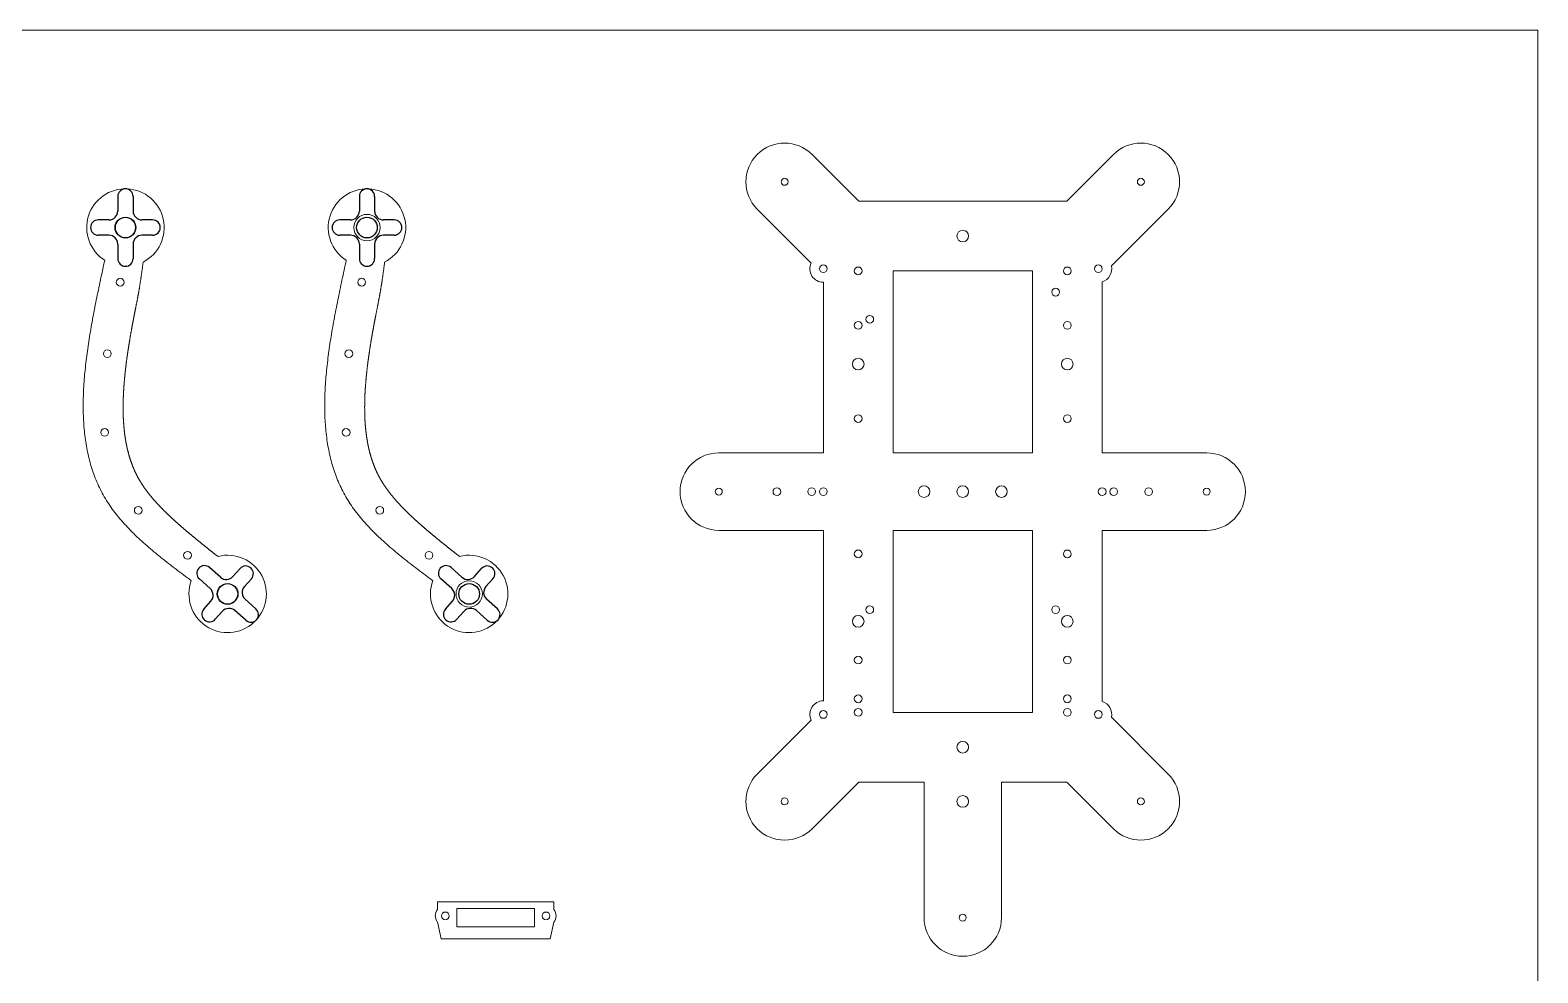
# Model space of a CAD drawing. Header units: millimetres. Extents: x -11 to 1672, y -25 to 604.
# Drawn here: x 426.5 to 815.8, y 360.1 to 603.5 of the extents above; entities that cross this region are included whole.
import ezdxf

# ---------------------------------------------------------------- set-up
doc = ezdxf.new("R2010")
doc.units = ezdxf.units.MM
doc.layers.get('0').update_dxf_attribs({"linetype": 'CONTINUOUS', "lineweight": 0})
doc.layers.get('DEFPOINTS').update_dxf_attribs({"linetype": 'CONTINUOUS'})

# ---------------------------------------------------------------- blocks, each defined once
blk = doc.blocks.new('SERVO_KREUZ_KLEIN')
at = {"layer": 'DEFPOINTS', "linetype": 'CONTINUOUS'}
for p, q in [((-1.9725, 7.0275), (-1.9725, 4.2725)), ((1.9725, 7.0275), (1.9725, 4.2725)), ((-8.0275, 1.9725), (-4.2725, 1.9725)), ((4.2725, 1.9725), (8.0275, 1.9725)), ((-8.0275, -1.9725), (-4.2725, -1.9725)), ((4.2725, -1.9725), (8.0275, -1.9725)), ((-1.9725, -4.2725), (-1.9725, -7.0275)), ((1.9725, -4.2725), (1.9725, -7.0275))]:
    blk.add_line(p, q, dxfattribs=at)
blk.add_circle((0, 0), 2.67, dxfattribs=at)
for centre, radius, start, end in [((0, 7.0275), 1.9725, 0, 180), ((-4.2725, 4.2725), 2.3, 270, 0), ((4.2725, 4.2725), 2.3, 180, 270), ((-8.0275, 0), 1.9725, 90, 270), ((8.0275, 0), 1.9725, 270, 90), ((-4.2725, -4.2725), 2.3, 0, 90), ((4.2725, -4.2725), 2.3, 90, 180), ((0, -7.0275), 1.9725, 180, 0)]:
    blk.add_arc(centre, radius, start, end, dxfattribs=at)
blk = doc.blocks.new('BEIN_KURZ_INNEN_1')
at = {"linetype": 'CONTINUOUS'}
blk.add_line((23.08, -84.32), (23.94, -84.92), dxfattribs=at)
for points in [[(-5.35, -8.45), (-5.49, -9.09), (-5.63, -9.74), (-5.77, -10.38), (-5.91, -11.02), (-6.05, -11.66), (-6.18, -12.3), (-6.32, -12.94), (-6.46, -13.58), (-6.6, -14.22), (-6.73, -14.86), (-6.87, -15.5), (-7, -16.14), (-7.13, -16.78), (-7.27, -17.42), (-7.4, -18.06), (-7.53, -18.69), (-7.65, -19.33), (-7.78, -19.97), (-7.91, -20.6), (-8.03, -21.24), (-8.15, -21.87), (-8.27, -22.5), (-8.39, -23.14), (-8.51, -23.77), (-8.62, -24.4), (-8.74, -25.03), (-8.85, -25.66), (-8.96, -26.29), (-9.06, -26.91), (-9.17, -27.54), (-9.27, -28.17), (-9.37, -28.79), (-9.47, -29.41), (-9.56, -30.04), (-9.66, -30.66), (-9.75, -31.28), (-9.83, -31.9), (-9.92, -32.51), (-10, -33.13), (-10.08, -33.75), (-10.15, -34.36), (-10.22, -34.97), (-10.29, -35.58), (-10.36, -36.19), (-10.42, -36.8), (-10.48, -37.41), (-10.54, -38.01), (-10.59, -38.62), (-10.64, -39.22), (-10.68, -39.82), (-10.72, -40.42), (-10.76, -41.02), (-10.8, -41.61), (-10.83, -42.21), (-10.85, -42.8), (-10.87, -43.39), (-10.89, -43.98), (-10.9, -44.56), (-10.91, -45.15), (-10.92, -45.73), (-10.92, -46.31), (-10.91, -46.89), (-10.9, -47.47), (-10.89, -48.05), (-10.87, -48.62), (-10.85, -49.19), (-10.82, -49.76), (-10.79, -50.33), (-10.75, -50.89), (-10.71, -51.45), (-10.66, -52.01), (-10.61, -52.57), (-10.55, -53.13), (-10.48, -53.68), (-10.41, -54.23), (-10.34, -54.78), (-10.26, -55.33), (-10.17, -55.87), (-10.08, -56.41), (-9.98, -56.95), (-9.88, -57.49), (-9.77, -58.02), (-9.66, -58.55), (-9.53, -59.08), (-9.41, -59.61), (-9.27, -60.13), (-9.13, -60.65), (-8.99, -61.17), (-8.83, -61.69), (-8.67, -62.2), (-8.51, -62.71), (-8.34, -63.21), (-8.16, -63.72), (-7.97, -64.22), (-7.78, -64.72), (-7.58, -65.21), (-7.37, -65.7), (-7.16, -66.19), (-6.94, -66.68), (-6.71, -67.16), (-6.47, -67.64), (-6.23, -68.11), (-5.98, -68.59), (-5.72, -69.06), (-5.46, -69.52), (-5.18, -69.99), (-4.9, -70.45), (-4.61, -70.9), (-4.32, -71.36), (-4.01, -71.81), (-3.7, -72.25), (-3.39, -72.7), (-3.06, -73.14), (-2.73, -73.58), (-2.39, -74.01), (-2.05, -74.44), (-1.7, -74.87), (-1.34, -75.3), (-0.97, -75.72), (-0.6, -76.14), (-0.23, -76.56), (0.15, -76.98), (0.54, -77.39), (0.93, -77.8), (1.33, -78.21), (1.73, -78.62), (2.14, -79.02), (2.55, -79.43), (2.97, -79.83), (3.39, -80.23), (3.82, -80.62), (4.25, -81.02), (4.68, -81.41), (5.12, -81.8), (5.57, -82.19), (6.01, -82.58), (6.46, -82.97), (6.92, -83.35), (7.37, -83.73), (7.83, -84.12), (8.3, -84.5), (8.76, -84.88), (9.23, -85.25), (9.7, -85.63), (10.18, -86.01), (10.65, -86.38), (11.13, -86.76), (11.61, -87.13), (12.1, -87.5), (12.58, -87.87), (13.07, -88.24), (13.55, -88.61), (14.04, -88.98), (14.53, -89.35), (15.02, -89.72), (15.51, -90.09), (16.01, -90.46), (16.5, -90.83), (16.99, -91.19)], [(4.56, -8.9), (4.54, -9.1), (4.51, -9.29), (4.49, -9.49), (4.46, -9.68), (4.44, -9.87), (4.42, -10.06), (4.39, -10.25), (4.37, -10.43), (4.34, -10.62), (4.32, -10.8), (4.3, -10.98), (4.27, -11.16), (4.25, -11.34), (4.22, -11.51), (4.2, -11.69), (4.18, -11.86), (4.15, -12.03), (4.13, -12.2), (4.1, -12.37), (4.08, -12.53), (4.06, -12.7), (4.03, -12.86), (4.01, -13.02), (3.99, -13.18), (3.96, -13.34), (3.94, -13.5), (3.91, -13.65), (3.89, -13.81), (3.87, -13.96), (3.84, -14.11), (3.82, -14.26), (3.8, -14.41), (3.77, -14.56), (3.75, -14.71), (3.73, -14.85), (3.7, -15), (3.68, -15.14), (3.66, -15.28), (3.63, -15.43), (3.61, -15.56), (3.59, -15.7), (3.56, -15.84), (3.54, -15.98), (3.52, -16.11), (3.49, -16.25), (3.47, -16.38), (3.45, -16.51), (3.42, -16.65), (3.4, -16.78), (3.38, -16.91), (3.35, -17.04), (3.33, -17.16), (3.31, -17.29), (3.28, -17.42), (3.26, -17.54), (3.24, -17.67), (3.22, -17.79), (3.19, -17.91), (3.17, -18.04), (3.15, -18.16), (3.12, -18.28), (3.1, -18.4), (3.08, -18.52), (3.06, -18.64), (3.03, -18.75), (3.01, -18.87), (2.99, -18.99), (2.97, -19.11), (2.94, -19.22), (2.92, -19.34), (2.9, -19.45), (2.88, -19.57), (2.85, -19.68), (2.83, -19.79), (2.81, -19.91), (2.79, -20.02), (2.77, -20.13), (2.74, -20.24), (2.72, -20.35), (2.7, -20.47), (2.68, -20.58), (2.65, -20.69), (2.63, -20.8), (2.61, -20.91), (2.59, -21.02), (2.57, -21.13), (2.55, -21.24), (2.52, -21.34), (2.5, -21.45), (2.48, -21.56), (2.46, -21.67), (2.44, -21.78), (2.42, -21.89), (2.39, -22), (2.37, -22.11), (2.35, -22.21), (2.33, -22.32), (2.31, -22.43), (2.29, -22.54), (2.27, -22.65), (2.25, -22.76), (2.22, -22.86), (2.2, -22.97), (2.18, -23.08), (2.16, -23.19), (2.14, -23.3), (2.12, -23.4), (2.1, -23.51), (2.08, -23.62), (2.06, -23.73), (2.04, -23.83), (2.02, -23.94), (2, -24.05), (1.98, -24.16), (1.96, -24.26), (1.94, -24.37), (1.92, -24.48), (1.89, -24.59), (1.87, -24.69), (1.85, -24.8), (1.83, -24.91), (1.81, -25.01), (1.79, -25.12), (1.77, -25.23), (1.75, -25.34), (1.74, -25.44), (1.72, -25.55), (1.7, -25.66), (1.68, -25.76), (1.66, -25.87), (1.64, -25.98), (1.62, -26.08), (1.6, -26.19), (1.58, -26.29), (1.56, -26.4), (1.54, -26.51), (1.52, -26.61), (1.5, -26.72), (1.48, -26.82), (1.46, -26.93), (1.45, -27.04), (1.43, -27.14), (1.41, -27.25), (1.39, -27.35), (1.37, -27.46), (1.35, -27.57), (1.33, -27.67), (1.32, -27.78), (1.3, -27.88), (1.28, -27.99), (1.26, -28.09), (1.24, -28.2), (1.22, -28.3), (1.21, -28.41), (1.19, -28.51), (1.17, -28.62), (1.15, -28.72), (1.14, -28.83), (1.12, -28.93), (1.1, -29.04), (1.08, -29.14), (1.07, -29.25), (1.05, -29.35), (1.03, -29.46), (1.01, -29.56), (1, -29.66), (0.98, -29.77), (0.96, -29.87), (0.95, -29.98), (0.93, -30.08), (0.91, -30.19), (0.89, -30.29), (0.88, -30.39), (0.86, -30.5), (0.85, -30.6), (0.83, -30.7), (0.81, -30.81), (0.8, -30.91), (0.78, -31.02), (0.76, -31.12), (0.75, -31.22), (0.73, -31.33), (0.72, -31.43), (0.7, -31.53), (0.68, -31.63), (0.67, -31.74), (0.65, -31.84), (0.64, -31.94), (0.62, -32.05), (0.61, -32.15), (0.59, -32.25), (0.58, -32.35), (0.56, -32.46), (0.55, -32.56), (0.53, -32.66), (0.52, -32.76), (0.5, -32.87), (0.49, -32.97), (0.47, -33.07), (0.46, -33.17), (0.44, -33.27), (0.43, -33.38), (0.42, -33.48), (0.4, -33.58), (0.39, -33.68), (0.37, -33.78), (0.36, -33.88), (0.35, -33.98), (0.33, -34.09), (0.32, -34.19), (0.3, -34.29), (0.29, -34.39), (0.28, -34.49), (0.26, -34.59), (0.25, -34.69), (0.24, -34.79), (0.22, -34.89), (0.21, -34.99), (0.2, -35.09), (0.19, -35.2), (0.17, -35.3), (0.16, -35.4), (0.15, -35.5), (0.14, -35.6), (0.12, -35.7), (0.11, -35.8), (0.1, -35.9), (0.09, -36), (0.08, -36.1), (0.06, -36.19), (0.05, -36.29), (0.04, -36.39), (0.03, -36.49), (0.02, -36.59), (0.01, -36.69), (-0.01, -36.79), (-0.02, -36.89), (-0.03, -36.99), (-0.04, -37.09), (-0.05, -37.19), (-0.06, -37.29), (-0.07, -37.38), (-0.08, -37.48), (-0.09, -37.58), (-0.1, -37.68), (-0.11, -37.78), (-0.12, -37.88), (-0.13, -37.97), (-0.14, -38.07), (-0.15, -38.17), (-0.16, -38.27), (-0.17, -38.37), (-0.18, -38.46), (-0.19, -38.56), (-0.2, -38.66), (-0.21, -38.76), (-0.22, -38.85), (-0.23, -38.95), (-0.24, -39.05), (-0.25, -39.14), (-0.25, -39.24), (-0.26, -39.34), (-0.27, -39.43), (-0.28, -39.53), (-0.29, -39.63), (-0.3, -39.72), (-0.31, -39.82), (-0.31, -39.92), (-0.32, -40.01), (-0.33, -40.11), (-0.34, -40.2), (-0.34, -40.3), (-0.35, -40.4), (-0.36, -40.49), (-0.37, -40.59), (-0.37, -40.68), (-0.38, -40.78), (-0.39, -40.87), (-0.4, -40.97), (-0.4, -41.06), (-0.41, -41.16), (-0.42, -41.25), (-0.42, -41.35), (-0.43, -41.44), (-0.43, -41.54), (-0.44, -41.63), (-0.45, -41.73), (-0.45, -41.82), (-0.46, -41.92), (-0.46, -42.01), (-0.47, -42.1), (-0.48, -42.2), (-0.48, -42.29), (-0.49, -42.39), (-0.49, -42.48), (-0.5, -42.57), (-0.5, -42.67), (-0.51, -42.76), (-0.51, -42.85), (-0.52, -42.95), (-0.52, -43.04), (-0.52, -43.13), (-0.53, -43.23), (-0.53, -43.32), (-0.54, -43.41), (-0.54, -43.5), (-0.54, -43.6), (-0.55, -43.69), (-0.55, -43.78), (-0.56, -43.87), (-0.56, -43.97), (-0.56, -44.06), (-0.56, -44.15), (-0.57, -44.24), (-0.57, -44.33), (-0.57, -44.42), (-0.58, -44.52), (-0.58, -44.61), (-0.58, -44.7), (-0.58, -44.79), (-0.59, -44.88), (-0.59, -44.97), (-0.59, -45.06), (-0.59, -45.15), (-0.59, -45.24), (-0.6, -45.33), (-0.6, -45.42), (-0.6, -45.51), (-0.6, -45.6), (-0.6, -45.69), (-0.6, -45.78), (-0.6, -45.87), (-0.6, -45.96), (-0.6, -46.05), (-0.6, -46.14), (-0.6, -46.23), (-0.61, -46.32), (-0.61, -46.41), (-0.61, -46.5), (-0.61, -46.59), (-0.61, -46.68), (-0.6, -46.77), (-0.6, -46.85), (-0.6, -46.94), (-0.6, -47.03), (-0.6, -47.12), (-0.6, -47.21), (-0.6, -47.3), (-0.6, -47.38), (-0.6, -47.47), (-0.6, -47.56), (-0.6, -47.65), (-0.59, -47.73), (-0.59, -47.82), (-0.59, -47.91), (-0.59, -48), (-0.59, -48.08), (-0.58, -48.17), (-0.58, -48.26), (-0.58, -48.34), (-0.58, -48.43), (-0.57, -48.52), (-0.57, -48.6), (-0.57, -48.69), (-0.56, -48.77), (-0.56, -48.86), (-0.56, -48.95), (-0.55, -49.03), (-0.55, -49.12), (-0.55, -49.2), (-0.54, -49.29), (-0.54, -49.37), (-0.53, -49.46), (-0.53, -49.54), (-0.53, -49.63), (-0.52, -49.71), (-0.52, -49.8), (-0.51, -49.88), (-0.51, -49.97), (-0.5, -50.05), (-0.5, -50.13), (-0.49, -50.22), (-0.49, -50.3), (-0.48, -50.39), (-0.47, -50.47), (-0.47, -50.55), (-0.46, -50.64), (-0.46, -50.72), (-0.45, -50.8), (-0.44, -50.89), (-0.44, -50.97), (-0.43, -51.05), (-0.42, -51.14), (-0.42, -51.22), (-0.41, -51.3), (-0.4, -51.38), (-0.4, -51.46), (-0.39, -51.55), (-0.38, -51.63), (-0.37, -51.71), (-0.37, -51.79), (-0.36, -51.87), (-0.35, -51.96), (-0.34, -52.04), (-0.33, -52.12), (-0.33, -52.2), (-0.32, -52.28), (-0.31, -52.36), (-0.3, -52.44), (-0.29, -52.52), (-0.28, -52.6), (-0.27, -52.68), (-0.26, -52.76), (-0.25, -52.84), (-0.25, -52.92), (-0.24, -53), (-0.23, -53.08), (-0.22, -53.16), (-0.21, -53.24), (-0.2, -53.32), (-0.19, -53.4), (-0.18, -53.48), (-0.16, -53.56), (-0.15, -53.64), (-0.14, -53.72), (-0.13, -53.79), (-0.12, -53.87), (-0.11, -53.95), (-0.1, -54.03), (-0.09, -54.11), (-0.08, -54.18), (-0.06, -54.26), (-0.05, -54.34), (-0.04, -54.42), (-0.03, -54.49), (-0.02, -54.57), (0, -54.65), (0.01, -54.73), (0.02, -54.8), (0.03, -54.88), (0.05, -54.96), (0.06, -55.03), (0.07, -55.11), (0.09, -55.19), (0.1, -55.26), (0.11, -55.34), (0.13, -55.41), (0.14, -55.49), (0.16, -55.56), (0.17, -55.64), (0.18, -55.72), (0.2, -55.79), (0.21, -55.87), (0.23, -55.94), (0.24, -56.02), (0.26, -56.09), (0.27, -56.16), (0.29, -56.24), (0.3, -56.31), (0.32, -56.39), (0.33, -56.46), (0.35, -56.54), (0.37, -56.61), (0.38, -56.68), (0.4, -56.76), (0.41, -56.83), (0.43, -56.9), (0.45, -56.98), (0.46, -57.05), (0.48, -57.12), (0.5, -57.2), (0.51, -57.27), (0.53, -57.34), (0.55, -57.41), (0.57, -57.49), (0.58, -57.56), (0.6, -57.63), (0.62, -57.7), (0.64, -57.77), (0.66, -57.84), (0.67, -57.92), (0.69, -57.99), (0.71, -58.06), (0.73, -58.13), (0.75, -58.2), (0.77, -58.27), (0.79, -58.34), (0.8, -58.41), (0.82, -58.48), (0.84, -58.55), (0.86, -58.62), (0.88, -58.69), (0.9, -58.76), (0.92, -58.83), (0.94, -58.9), (0.96, -58.97), (0.98, -59.04), (1, -59.11), (1.03, -59.18), (1.05, -59.25), (1.07, -59.32), (1.09, -59.39), (1.11, -59.46), (1.13, -59.53), (1.15, -59.6), (1.17, -59.66), (1.2, -59.73), (1.22, -59.8), (1.24, -59.87), (1.26, -59.94), (1.28, -60), (1.31, -60.07), (1.33, -60.14), (1.35, -60.21), (1.37, -60.28), (1.4, -60.34), (1.42, -60.41), (1.44, -60.48), (1.47, -60.54), (1.49, -60.61), (1.52, -60.68), (1.54, -60.74), (1.56, -60.81), (1.59, -60.88), (1.61, -60.94), (1.64, -61.01), (1.66, -61.07), (1.69, -61.14), (1.71, -61.21), (1.74, -61.27), (1.76, -61.34), (1.79, -61.4), (1.81, -61.47), (1.84, -61.53), (1.86, -61.6), (1.89, -61.66), (1.91, -61.73), (1.94, -61.79), (1.97, -61.86), (1.99, -61.92), (2.02, -61.99), (2.05, -62.05), (2.07, -62.11), (2.1, -62.18), (2.13, -62.24), (2.15, -62.31), (2.18, -62.37), (2.21, -62.43), (2.24, -62.5), (2.26, -62.56), (2.29, -62.62), (2.32, -62.69), (2.35, -62.75), (2.38, -62.81), (2.41, -62.88), (2.43, -62.94), (2.46, -63), (2.49, -63.06), (2.52, -63.13), (2.55, -63.19), (2.58, -63.25), (2.61, -63.31), (2.64, -63.38), (2.67, -63.44), (2.7, -63.5), (2.73, -63.56), (2.76, -63.62), (2.79, -63.69), (2.82, -63.75), (2.85, -63.81), (2.88, -63.87), (2.92, -63.93), (2.95, -63.99), (2.98, -64.05), (3.01, -64.11), (3.04, -64.17), (3.07, -64.24), (3.11, -64.3), (3.14, -64.36), (3.17, -64.42), (3.2, -64.48), (3.24, -64.54), (3.27, -64.6), (3.3, -64.66), (3.33, -64.72), (3.37, -64.78), (3.4, -64.84), (3.44, -64.9), (3.47, -64.96), (3.5, -65.02), (3.54, -65.08), (3.57, -65.14), (3.61, -65.2), (3.64, -65.25), (3.68, -65.31), (3.71, -65.37), (3.75, -65.43), (3.78, -65.49), (3.82, -65.55), (3.85, -65.61), (3.89, -65.67), (3.93, -65.73), (3.96, -65.79), (4, -65.85), (4.04, -65.91), (4.07, -65.97), (4.11, -66.03), (4.15, -66.09), (4.19, -66.15), (4.23, -66.21), (4.27, -66.27), (4.3, -66.33), (4.34, -66.39), (4.38, -66.45), (4.42, -66.51), (4.46, -66.57), (4.5, -66.63), (4.54, -66.69), (4.58, -66.75), (4.62, -66.81), (4.66, -66.87), (4.71, -66.93), (4.75, -66.99), (4.79, -67.05), (4.83, -67.11), (4.87, -67.17), (4.92, -67.23), (4.96, -67.29), (5, -67.35), (5.04, -67.41), (5.09, -67.47), (5.13, -67.53), (5.17, -67.59), (5.22, -67.65), (5.26, -67.71), (5.31, -67.77), (5.35, -67.83), (5.4, -67.89), (5.44, -67.95), (5.49, -68.01), (5.53, -68.08), (5.58, -68.14), (5.63, -68.2), (5.67, -68.26), (5.72, -68.32), (5.77, -68.38), (5.81, -68.44), (5.86, -68.5), (5.91, -68.56), (5.95, -68.62), (6, -68.68), (6.05, -68.75), (6.1, -68.81), (6.15, -68.87), (6.2, -68.93), (6.25, -68.99), (6.3, -69.05), (6.34, -69.11), (6.39, -69.17), (6.44, -69.24), (6.49, -69.3), (6.55, -69.36), (6.6, -69.42), (6.65, -69.48), (6.7, -69.54), (6.75, -69.6), (6.8, -69.67), (6.85, -69.73), (6.9, -69.79), (6.96, -69.85), (7.01, -69.91), (7.06, -69.97), (7.11, -70.04), (7.17, -70.1), (7.22, -70.16), (7.27, -70.22), (7.33, -70.28), (7.38, -70.35), (7.44, -70.41), (7.49, -70.47), (7.55, -70.53), (7.6, -70.59), (7.66, -70.66), (7.71, -70.72), (7.77, -70.78), (7.82, -70.84), (7.88, -70.9), (7.93, -70.97), (7.99, -71.03), (8.05, -71.09), (8.1, -71.15), (8.16, -71.21), (8.22, -71.28), (8.28, -71.34), (8.33, -71.4), (8.39, -71.46), (8.45, -71.53), (8.51, -71.59), (8.57, -71.65), (8.62, -71.71), (8.68, -71.78), (8.74, -71.84), (8.8, -71.9), (8.86, -71.96), (8.92, -72.03), (8.98, -72.09), (9.04, -72.15), (9.1, -72.21), (9.16, -72.28), (9.22, -72.34), (9.28, -72.4), (9.34, -72.46), (9.41, -72.53), (9.47, -72.59), (9.53, -72.65), (9.59, -72.72), (9.65, -72.78), (9.71, -72.84), (9.78, -72.9), (9.84, -72.97), (9.9, -73.03), (9.97, -73.09), (10.03, -73.16), (10.09, -73.22), (10.16, -73.28), (10.22, -73.34), (10.28, -73.41), (10.35, -73.47), (10.41, -73.53), (10.48, -73.6), (10.54, -73.66), (10.61, -73.72), (10.67, -73.79), (10.74, -73.85), (10.8, -73.91), (10.87, -73.98), (10.93, -74.04), (11, -74.1), (11.07, -74.17), (11.13, -74.23), (11.2, -74.29), (11.26, -74.36), (11.33, -74.42), (11.4, -74.48), (11.47, -74.55), (11.53, -74.61), (11.6, -74.67), (11.67, -74.74), (11.74, -74.8), (11.8, -74.86), (11.87, -74.93), (11.94, -74.99), (12.01, -75.05), (12.08, -75.12), (12.15, -75.18), (12.22, -75.24), (12.29, -75.31), (12.36, -75.37), (12.42, -75.44), (12.49, -75.5), (12.56, -75.56), (12.63, -75.63), (12.7, -75.69), (12.78, -75.75), (12.85, -75.82), (12.92, -75.88), (12.99, -75.95), (13.06, -76.01), (13.13, -76.07), (13.2, -76.14), (13.27, -76.2), (13.34, -76.27), (13.42, -76.33), (13.49, -76.39), (13.56, -76.46), (13.63, -76.52), (13.71, -76.59), (13.78, -76.65), (13.85, -76.71), (13.92, -76.78), (14, -76.84), (14.07, -76.91), (14.14, -76.97), (14.22, -77.03), (14.29, -77.1), (14.36, -77.16), (14.44, -77.23), (14.51, -77.29), (14.59, -77.36), (14.66, -77.42), (14.73, -77.48), (14.81, -77.55), (14.88, -77.61), (14.96, -77.68), (15.03, -77.74), (15.11, -77.81), (15.18, -77.87), (15.26, -77.93), (15.34, -78), (15.41, -78.06), (15.49, -78.13), (15.56, -78.19), (15.64, -78.26), (15.71, -78.32), (15.79, -78.39), (15.87, -78.45), (15.94, -78.52), (16.02, -78.58), (16.1, -78.65), (16.17, -78.71), (16.25, -78.77), (16.33, -78.84), (16.41, -78.9), (16.48, -78.97), (16.56, -79.03), (16.64, -79.1), (16.72, -79.16), (16.79, -79.23), (16.87, -79.29), (16.95, -79.36), (17.03, -79.42), (17.11, -79.49), (17.19, -79.55), (17.26, -79.62), (17.34, -79.68), (17.42, -79.75), (17.5, -79.81), (17.58, -79.88), (17.66, -79.94), (17.74, -80.01), (17.82, -80.08), (17.9, -80.14), (17.98, -80.21), (18.06, -80.27), (18.14, -80.34), (18.22, -80.4), (18.3, -80.47), (18.38, -80.53), (18.46, -80.6), (18.54, -80.66), (18.62, -80.73), (18.7, -80.8), (18.78, -80.86), (18.86, -80.93), (18.94, -80.99), (19.02, -81.06), (19.1, -81.12), (19.18, -81.19), (19.26, -81.26), (19.35, -81.32), (19.43, -81.39), (19.51, -81.45), (19.59, -81.52), (19.67, -81.58), (19.75, -81.65), (19.84, -81.72), (19.92, -81.78), (20, -81.85), (20.08, -81.91), (20.16, -81.98), (20.25, -82.05), (20.33, -82.11), (20.41, -82.18), (20.49, -82.25), (20.58, -82.31), (20.66, -82.38), (20.74, -82.44), (20.82, -82.51), (20.91, -82.58), (20.99, -82.64), (21.07, -82.71), (21.16, -82.78), (21.24, -82.84), (21.32, -82.91), (21.4, -82.98), (21.49, -83.04), (21.57, -83.11), (21.66, -83.18), (21.74, -83.24), (21.82, -83.31), (21.91, -83.38), (21.99, -83.44), (22.07, -83.51), (22.16, -83.58), (22.24, -83.65), (22.33, -83.71), (22.41, -83.78), (22.49, -83.85), (22.58, -83.91), (22.66, -83.98), (22.75, -84.05), (22.83, -84.12), (22.92, -84.18), (23, -84.25), (23.08, -84.32)]]:
    blk.add_lwpolyline(points)
for centre, radius in [((0, 0), 2.6), ((-1.36, -14.11), 1), ((-4.69, -32.58), 1), ((-5.38, -52.9), 1), ((3.3, -73.02), 1), ((16.03, -84.64), 1), ((26.39, -94.61), 2.6)]:
    blk.add_circle(centre, radius, dxfattribs=at)
for centre, start, end in [((0, 0), 297.1308, 237.6837), ((26.39, -94.61), 160.0262, 104.1893)]:
    blk.add_arc(centre, 10, start, end, dxfattribs=at)
at = {"layer": 'DEFPOINTS', "linetype": 'CONTINUOUS'}
for p, rotation in [((0, 0), 270), ((26.39, -94.61), 138.2848250978321)]:
    blk.add_blockref('SERVO_KREUZ_KLEIN', p, dxfattribs=dict(at, rotation=rotation))
blk = doc.blocks.new('BEIN_KURZ_INNEN_2')
at = {"linetype": 'CONTINUOUS'}
blk.add_line((23.08, -84.32), (23.94, -84.92), dxfattribs=at)
for points in [[(-5.35, -8.45), (-5.49, -9.09), (-5.63, -9.74), (-5.77, -10.38), (-5.91, -11.02), (-6.05, -11.66), (-6.18, -12.3), (-6.32, -12.94), (-6.46, -13.58), (-6.6, -14.22), (-6.73, -14.86), (-6.87, -15.5), (-7, -16.14), (-7.13, -16.78), (-7.27, -17.42), (-7.4, -18.06), (-7.53, -18.69), (-7.65, -19.33), (-7.78, -19.97), (-7.91, -20.6), (-8.03, -21.24), (-8.15, -21.87), (-8.27, -22.5), (-8.39, -23.14), (-8.51, -23.77), (-8.62, -24.4), (-8.74, -25.03), (-8.85, -25.66), (-8.96, -26.29), (-9.06, -26.91), (-9.17, -27.54), (-9.27, -28.17), (-9.37, -28.79), (-9.47, -29.41), (-9.56, -30.04), (-9.66, -30.66), (-9.75, -31.28), (-9.83, -31.9), (-9.92, -32.51), (-10, -33.13), (-10.08, -33.75), (-10.15, -34.36), (-10.22, -34.97), (-10.29, -35.58), (-10.36, -36.19), (-10.42, -36.8), (-10.48, -37.41), (-10.54, -38.01), (-10.59, -38.62), (-10.64, -39.22), (-10.68, -39.82), (-10.72, -40.42), (-10.76, -41.02), (-10.8, -41.61), (-10.83, -42.21), (-10.85, -42.8), (-10.87, -43.39), (-10.89, -43.98), (-10.9, -44.56), (-10.91, -45.15), (-10.92, -45.73), (-10.92, -46.31), (-10.91, -46.89), (-10.9, -47.47), (-10.89, -48.05), (-10.87, -48.62), (-10.85, -49.19), (-10.82, -49.76), (-10.79, -50.33), (-10.75, -50.89), (-10.71, -51.45), (-10.66, -52.01), (-10.61, -52.57), (-10.55, -53.13), (-10.48, -53.68), (-10.41, -54.23), (-10.34, -54.78), (-10.26, -55.33), (-10.17, -55.87), (-10.08, -56.41), (-9.98, -56.95), (-9.88, -57.49), (-9.77, -58.02), (-9.66, -58.55), (-9.53, -59.08), (-9.41, -59.61), (-9.27, -60.13), (-9.13, -60.65), (-8.99, -61.17), (-8.83, -61.69), (-8.67, -62.2), (-8.51, -62.71), (-8.34, -63.21), (-8.16, -63.72), (-7.97, -64.22), (-7.78, -64.72), (-7.58, -65.21), (-7.37, -65.7), (-7.16, -66.19), (-6.94, -66.68), (-6.71, -67.16), (-6.47, -67.64), (-6.23, -68.11), (-5.98, -68.59), (-5.72, -69.06), (-5.46, -69.52), (-5.18, -69.99), (-4.9, -70.45), (-4.61, -70.9), (-4.32, -71.36), (-4.01, -71.81), (-3.7, -72.25), (-3.39, -72.7), (-3.06, -73.14), (-2.73, -73.58), (-2.39, -74.01), (-2.05, -74.44), (-1.7, -74.87), (-1.34, -75.3), (-0.97, -75.72), (-0.6, -76.14), (-0.23, -76.56), (0.15, -76.98), (0.54, -77.39), (0.93, -77.8), (1.33, -78.21), (1.73, -78.62), (2.14, -79.02), (2.55, -79.43), (2.97, -79.83), (3.39, -80.23), (3.82, -80.62), (4.25, -81.02), (4.68, -81.41), (5.12, -81.8), (5.57, -82.19), (6.01, -82.58), (6.46, -82.97), (6.92, -83.35), (7.37, -83.73), (7.83, -84.12), (8.3, -84.5), (8.76, -84.88), (9.23, -85.25), (9.7, -85.63), (10.18, -86.01), (10.65, -86.38), (11.13, -86.76), (11.61, -87.13), (12.1, -87.5), (12.58, -87.87), (13.07, -88.24), (13.55, -88.61), (14.04, -88.98), (14.53, -89.35), (15.02, -89.72), (15.51, -90.09), (16.01, -90.46), (16.5, -90.83), (16.99, -91.19)], [(4.56, -8.9), (4.54, -9.1), (4.51, -9.29), (4.49, -9.49), (4.46, -9.68), (4.44, -9.87), (4.42, -10.06), (4.39, -10.25), (4.37, -10.43), (4.34, -10.62), (4.32, -10.8), (4.3, -10.98), (4.27, -11.16), (4.25, -11.34), (4.22, -11.51), (4.2, -11.69), (4.18, -11.86), (4.15, -12.03), (4.13, -12.2), (4.1, -12.37), (4.08, -12.53), (4.06, -12.7), (4.03, -12.86), (4.01, -13.02), (3.99, -13.18), (3.96, -13.34), (3.94, -13.5), (3.91, -13.65), (3.89, -13.81), (3.87, -13.96), (3.84, -14.11), (3.82, -14.26), (3.8, -14.41), (3.77, -14.56), (3.75, -14.71), (3.73, -14.85), (3.7, -15), (3.68, -15.14), (3.66, -15.28), (3.63, -15.43), (3.61, -15.56), (3.59, -15.7), (3.56, -15.84), (3.54, -15.98), (3.52, -16.11), (3.49, -16.25), (3.47, -16.38), (3.45, -16.51), (3.42, -16.65), (3.4, -16.78), (3.38, -16.91), (3.35, -17.04), (3.33, -17.16), (3.31, -17.29), (3.28, -17.42), (3.26, -17.54), (3.24, -17.67), (3.22, -17.79), (3.19, -17.91), (3.17, -18.04), (3.15, -18.16), (3.12, -18.28), (3.1, -18.4), (3.08, -18.52), (3.06, -18.64), (3.03, -18.75), (3.01, -18.87), (2.99, -18.99), (2.97, -19.11), (2.94, -19.22), (2.92, -19.34), (2.9, -19.45), (2.88, -19.57), (2.85, -19.68), (2.83, -19.79), (2.81, -19.91), (2.79, -20.02), (2.77, -20.13), (2.74, -20.24), (2.72, -20.35), (2.7, -20.47), (2.68, -20.58), (2.65, -20.69), (2.63, -20.8), (2.61, -20.91), (2.59, -21.02), (2.57, -21.13), (2.55, -21.24), (2.52, -21.34), (2.5, -21.45), (2.48, -21.56), (2.46, -21.67), (2.44, -21.78), (2.42, -21.89), (2.39, -22), (2.37, -22.11), (2.35, -22.21), (2.33, -22.32), (2.31, -22.43), (2.29, -22.54), (2.27, -22.65), (2.25, -22.76), (2.22, -22.86), (2.2, -22.97), (2.18, -23.08), (2.16, -23.19), (2.14, -23.3), (2.12, -23.4), (2.1, -23.51), (2.08, -23.62), (2.06, -23.73), (2.04, -23.83), (2.02, -23.94), (2, -24.05), (1.98, -24.16), (1.96, -24.26), (1.94, -24.37), (1.92, -24.48), (1.89, -24.59), (1.87, -24.69), (1.85, -24.8), (1.83, -24.91), (1.81, -25.01), (1.79, -25.12), (1.77, -25.23), (1.75, -25.34), (1.74, -25.44), (1.72, -25.55), (1.7, -25.66), (1.68, -25.76), (1.66, -25.87), (1.64, -25.98), (1.62, -26.08), (1.6, -26.19), (1.58, -26.29), (1.56, -26.4), (1.54, -26.51), (1.52, -26.61), (1.5, -26.72), (1.48, -26.82), (1.46, -26.93), (1.45, -27.04), (1.43, -27.14), (1.41, -27.25), (1.39, -27.35), (1.37, -27.46), (1.35, -27.57), (1.33, -27.67), (1.32, -27.78), (1.3, -27.88), (1.28, -27.99), (1.26, -28.09), (1.24, -28.2), (1.22, -28.3), (1.21, -28.41), (1.19, -28.51), (1.17, -28.62), (1.15, -28.72), (1.14, -28.83), (1.12, -28.93), (1.1, -29.04), (1.08, -29.14), (1.07, -29.25), (1.05, -29.35), (1.03, -29.46), (1.01, -29.56), (1, -29.66), (0.98, -29.77), (0.96, -29.87), (0.95, -29.98), (0.93, -30.08), (0.91, -30.19), (0.89, -30.29), (0.88, -30.39), (0.86, -30.5), (0.85, -30.6), (0.83, -30.7), (0.81, -30.81), (0.8, -30.91), (0.78, -31.02), (0.76, -31.12), (0.75, -31.22), (0.73, -31.33), (0.72, -31.43), (0.7, -31.53), (0.68, -31.63), (0.67, -31.74), (0.65, -31.84), (0.64, -31.94), (0.62, -32.05), (0.61, -32.15), (0.59, -32.25), (0.58, -32.35), (0.56, -32.46), (0.55, -32.56), (0.53, -32.66), (0.52, -32.76), (0.5, -32.87), (0.49, -32.97), (0.47, -33.07), (0.46, -33.17), (0.44, -33.27), (0.43, -33.38), (0.42, -33.48), (0.4, -33.58), (0.39, -33.68), (0.37, -33.78), (0.36, -33.88), (0.35, -33.98), (0.33, -34.09), (0.32, -34.19), (0.3, -34.29), (0.29, -34.39), (0.28, -34.49), (0.26, -34.59), (0.25, -34.69), (0.24, -34.79), (0.22, -34.89), (0.21, -34.99), (0.2, -35.09), (0.19, -35.2), (0.17, -35.3), (0.16, -35.4), (0.15, -35.5), (0.14, -35.6), (0.12, -35.7), (0.11, -35.8), (0.1, -35.9), (0.09, -36), (0.08, -36.1), (0.06, -36.19), (0.05, -36.29), (0.04, -36.39), (0.03, -36.49), (0.02, -36.59), (0.01, -36.69), (-0.01, -36.79), (-0.02, -36.89), (-0.03, -36.99), (-0.04, -37.09), (-0.05, -37.19), (-0.06, -37.29), (-0.07, -37.38), (-0.08, -37.48), (-0.09, -37.58), (-0.1, -37.68), (-0.11, -37.78), (-0.12, -37.88), (-0.13, -37.97), (-0.14, -38.07), (-0.15, -38.17), (-0.16, -38.27), (-0.17, -38.37), (-0.18, -38.46), (-0.19, -38.56), (-0.2, -38.66), (-0.21, -38.76), (-0.22, -38.85), (-0.23, -38.95), (-0.24, -39.05), (-0.25, -39.14), (-0.25, -39.24), (-0.26, -39.34), (-0.27, -39.43), (-0.28, -39.53), (-0.29, -39.63), (-0.3, -39.72), (-0.31, -39.82), (-0.31, -39.92), (-0.32, -40.01), (-0.33, -40.11), (-0.34, -40.2), (-0.34, -40.3), (-0.35, -40.4), (-0.36, -40.49), (-0.37, -40.59), (-0.37, -40.68), (-0.38, -40.78), (-0.39, -40.87), (-0.4, -40.97), (-0.4, -41.06), (-0.41, -41.16), (-0.42, -41.25), (-0.42, -41.35), (-0.43, -41.44), (-0.43, -41.54), (-0.44, -41.63), (-0.45, -41.73), (-0.45, -41.82), (-0.46, -41.92), (-0.46, -42.01), (-0.47, -42.1), (-0.48, -42.2), (-0.48, -42.29), (-0.49, -42.39), (-0.49, -42.48), (-0.5, -42.57), (-0.5, -42.67), (-0.51, -42.76), (-0.51, -42.85), (-0.52, -42.95), (-0.52, -43.04), (-0.52, -43.13), (-0.53, -43.23), (-0.53, -43.32), (-0.54, -43.41), (-0.54, -43.5), (-0.54, -43.6), (-0.55, -43.69), (-0.55, -43.78), (-0.56, -43.87), (-0.56, -43.97), (-0.56, -44.06), (-0.56, -44.15), (-0.57, -44.24), (-0.57, -44.33), (-0.57, -44.42), (-0.58, -44.52), (-0.58, -44.61), (-0.58, -44.7), (-0.58, -44.79), (-0.59, -44.88), (-0.59, -44.97), (-0.59, -45.06), (-0.59, -45.15), (-0.59, -45.24), (-0.6, -45.33), (-0.6, -45.42), (-0.6, -45.51), (-0.6, -45.6), (-0.6, -45.69), (-0.6, -45.78), (-0.6, -45.87), (-0.6, -45.96), (-0.6, -46.05), (-0.6, -46.14), (-0.6, -46.23), (-0.61, -46.32), (-0.61, -46.41), (-0.61, -46.5), (-0.61, -46.59), (-0.61, -46.68), (-0.6, -46.77), (-0.6, -46.85), (-0.6, -46.94), (-0.6, -47.03), (-0.6, -47.12), (-0.6, -47.21), (-0.6, -47.3), (-0.6, -47.38), (-0.6, -47.47), (-0.6, -47.56), (-0.6, -47.65), (-0.59, -47.73), (-0.59, -47.82), (-0.59, -47.91), (-0.59, -48), (-0.59, -48.08), (-0.58, -48.17), (-0.58, -48.26), (-0.58, -48.34), (-0.58, -48.43), (-0.57, -48.52), (-0.57, -48.6), (-0.57, -48.69), (-0.56, -48.77), (-0.56, -48.86), (-0.56, -48.95), (-0.55, -49.03), (-0.55, -49.12), (-0.55, -49.2), (-0.54, -49.29), (-0.54, -49.37), (-0.53, -49.46), (-0.53, -49.54), (-0.53, -49.63), (-0.52, -49.71), (-0.52, -49.8), (-0.51, -49.88), (-0.51, -49.97), (-0.5, -50.05), (-0.5, -50.13), (-0.49, -50.22), (-0.49, -50.3), (-0.48, -50.39), (-0.47, -50.47), (-0.47, -50.55), (-0.46, -50.64), (-0.46, -50.72), (-0.45, -50.8), (-0.44, -50.89), (-0.44, -50.97), (-0.43, -51.05), (-0.42, -51.14), (-0.42, -51.22), (-0.41, -51.3), (-0.4, -51.38), (-0.4, -51.46), (-0.39, -51.55), (-0.38, -51.63), (-0.37, -51.71), (-0.37, -51.79), (-0.36, -51.87), (-0.35, -51.96), (-0.34, -52.04), (-0.33, -52.12), (-0.33, -52.2), (-0.32, -52.28), (-0.31, -52.36), (-0.3, -52.44), (-0.29, -52.52), (-0.28, -52.6), (-0.27, -52.68), (-0.26, -52.76), (-0.25, -52.84), (-0.25, -52.92), (-0.24, -53), (-0.23, -53.08), (-0.22, -53.16), (-0.21, -53.24), (-0.2, -53.32), (-0.19, -53.4), (-0.18, -53.48), (-0.16, -53.56), (-0.15, -53.64), (-0.14, -53.72), (-0.13, -53.79), (-0.12, -53.87), (-0.11, -53.95), (-0.1, -54.03), (-0.09, -54.11), (-0.08, -54.18), (-0.06, -54.26), (-0.05, -54.34), (-0.04, -54.42), (-0.03, -54.49), (-0.02, -54.57), (0, -54.65), (0.01, -54.73), (0.02, -54.8), (0.03, -54.88), (0.05, -54.96), (0.06, -55.03), (0.07, -55.11), (0.09, -55.19), (0.1, -55.26), (0.11, -55.34), (0.13, -55.41), (0.14, -55.49), (0.16, -55.56), (0.17, -55.64), (0.18, -55.72), (0.2, -55.79), (0.21, -55.87), (0.23, -55.94), (0.24, -56.02), (0.26, -56.09), (0.27, -56.16), (0.29, -56.24), (0.3, -56.31), (0.32, -56.39), (0.33, -56.46), (0.35, -56.54), (0.37, -56.61), (0.38, -56.68), (0.4, -56.76), (0.41, -56.83), (0.43, -56.9), (0.45, -56.98), (0.46, -57.05), (0.48, -57.12), (0.5, -57.2), (0.51, -57.27), (0.53, -57.34), (0.55, -57.41), (0.57, -57.49), (0.58, -57.56), (0.6, -57.63), (0.62, -57.7), (0.64, -57.77), (0.66, -57.84), (0.67, -57.92), (0.69, -57.99), (0.71, -58.06), (0.73, -58.13), (0.75, -58.2), (0.77, -58.27), (0.79, -58.34), (0.8, -58.41), (0.82, -58.48), (0.84, -58.55), (0.86, -58.62), (0.88, -58.69), (0.9, -58.76), (0.92, -58.83), (0.94, -58.9), (0.96, -58.97), (0.98, -59.04), (1, -59.11), (1.03, -59.18), (1.05, -59.25), (1.07, -59.32), (1.09, -59.39), (1.11, -59.46), (1.13, -59.53), (1.15, -59.6), (1.17, -59.66), (1.2, -59.73), (1.22, -59.8), (1.24, -59.87), (1.26, -59.94), (1.28, -60), (1.31, -60.07), (1.33, -60.14), (1.35, -60.21), (1.37, -60.28), (1.4, -60.34), (1.42, -60.41), (1.44, -60.48), (1.47, -60.54), (1.49, -60.61), (1.52, -60.68), (1.54, -60.74), (1.56, -60.81), (1.59, -60.88), (1.61, -60.94), (1.64, -61.01), (1.66, -61.07), (1.69, -61.14), (1.71, -61.21), (1.74, -61.27), (1.76, -61.34), (1.79, -61.4), (1.81, -61.47), (1.84, -61.53), (1.86, -61.6), (1.89, -61.66), (1.91, -61.73), (1.94, -61.79), (1.97, -61.86), (1.99, -61.92), (2.02, -61.99), (2.05, -62.05), (2.07, -62.11), (2.1, -62.18), (2.13, -62.24), (2.15, -62.31), (2.18, -62.37), (2.21, -62.43), (2.24, -62.5), (2.26, -62.56), (2.29, -62.62), (2.32, -62.69), (2.35, -62.75), (2.38, -62.81), (2.41, -62.88), (2.43, -62.94), (2.46, -63), (2.49, -63.06), (2.52, -63.13), (2.55, -63.19), (2.58, -63.25), (2.61, -63.31), (2.64, -63.38), (2.67, -63.44), (2.7, -63.5), (2.73, -63.56), (2.76, -63.62), (2.79, -63.69), (2.82, -63.75), (2.85, -63.81), (2.88, -63.87), (2.92, -63.93), (2.95, -63.99), (2.98, -64.05), (3.01, -64.11), (3.04, -64.17), (3.07, -64.24), (3.11, -64.3), (3.14, -64.36), (3.17, -64.42), (3.2, -64.48), (3.24, -64.54), (3.27, -64.6), (3.3, -64.66), (3.33, -64.72), (3.37, -64.78), (3.4, -64.84), (3.44, -64.9), (3.47, -64.96), (3.5, -65.02), (3.54, -65.08), (3.57, -65.14), (3.61, -65.2), (3.64, -65.25), (3.68, -65.31), (3.71, -65.37), (3.75, -65.43), (3.78, -65.49), (3.82, -65.55), (3.85, -65.61), (3.89, -65.67), (3.93, -65.73), (3.96, -65.79), (4, -65.85), (4.04, -65.91), (4.07, -65.97), (4.11, -66.03), (4.15, -66.09), (4.19, -66.15), (4.23, -66.21), (4.27, -66.27), (4.3, -66.33), (4.34, -66.39), (4.38, -66.45), (4.42, -66.51), (4.46, -66.57), (4.5, -66.63), (4.54, -66.69), (4.58, -66.75), (4.62, -66.81), (4.66, -66.87), (4.71, -66.93), (4.75, -66.99), (4.79, -67.05), (4.83, -67.11), (4.87, -67.17), (4.92, -67.23), (4.96, -67.29), (5, -67.35), (5.04, -67.41), (5.09, -67.47), (5.13, -67.53), (5.17, -67.59), (5.22, -67.65), (5.26, -67.71), (5.31, -67.77), (5.35, -67.83), (5.4, -67.89), (5.44, -67.95), (5.49, -68.01), (5.53, -68.08), (5.58, -68.14), (5.63, -68.2), (5.67, -68.26), (5.72, -68.32), (5.77, -68.38), (5.81, -68.44), (5.86, -68.5), (5.91, -68.56), (5.95, -68.62), (6, -68.68), (6.05, -68.75), (6.1, -68.81), (6.15, -68.87), (6.2, -68.93), (6.25, -68.99), (6.3, -69.05), (6.34, -69.11), (6.39, -69.17), (6.44, -69.24), (6.49, -69.3), (6.55, -69.36), (6.6, -69.42), (6.65, -69.48), (6.7, -69.54), (6.75, -69.6), (6.8, -69.67), (6.85, -69.73), (6.9, -69.79), (6.96, -69.85), (7.01, -69.91), (7.06, -69.97), (7.11, -70.04), (7.17, -70.1), (7.22, -70.16), (7.27, -70.22), (7.33, -70.28), (7.38, -70.35), (7.44, -70.41), (7.49, -70.47), (7.55, -70.53), (7.6, -70.59), (7.66, -70.66), (7.71, -70.72), (7.77, -70.78), (7.82, -70.84), (7.88, -70.9), (7.93, -70.97), (7.99, -71.03), (8.05, -71.09), (8.1, -71.15), (8.16, -71.21), (8.22, -71.28), (8.28, -71.34), (8.33, -71.4), (8.39, -71.46), (8.45, -71.53), (8.51, -71.59), (8.57, -71.65), (8.62, -71.71), (8.68, -71.78), (8.74, -71.84), (8.8, -71.9), (8.86, -71.96), (8.92, -72.03), (8.98, -72.09), (9.04, -72.15), (9.1, -72.21), (9.16, -72.28), (9.22, -72.34), (9.28, -72.4), (9.34, -72.46), (9.41, -72.53), (9.47, -72.59), (9.53, -72.65), (9.59, -72.72), (9.65, -72.78), (9.71, -72.84), (9.78, -72.9), (9.84, -72.97), (9.9, -73.03), (9.97, -73.09), (10.03, -73.16), (10.09, -73.22), (10.16, -73.28), (10.22, -73.34), (10.28, -73.41), (10.35, -73.47), (10.41, -73.53), (10.48, -73.6), (10.54, -73.66), (10.61, -73.72), (10.67, -73.79), (10.74, -73.85), (10.8, -73.91), (10.87, -73.98), (10.93, -74.04), (11, -74.1), (11.07, -74.17), (11.13, -74.23), (11.2, -74.29), (11.26, -74.36), (11.33, -74.42), (11.4, -74.48), (11.47, -74.55), (11.53, -74.61), (11.6, -74.67), (11.67, -74.74), (11.74, -74.8), (11.8, -74.86), (11.87, -74.93), (11.94, -74.99), (12.01, -75.05), (12.08, -75.12), (12.15, -75.18), (12.22, -75.24), (12.29, -75.31), (12.36, -75.37), (12.42, -75.44), (12.49, -75.5), (12.56, -75.56), (12.63, -75.63), (12.7, -75.69), (12.78, -75.75), (12.85, -75.82), (12.92, -75.88), (12.99, -75.95), (13.06, -76.01), (13.13, -76.07), (13.2, -76.14), (13.27, -76.2), (13.34, -76.27), (13.42, -76.33), (13.49, -76.39), (13.56, -76.46), (13.63, -76.52), (13.71, -76.59), (13.78, -76.65), (13.85, -76.71), (13.92, -76.78), (14, -76.84), (14.07, -76.91), (14.14, -76.97), (14.22, -77.03), (14.29, -77.1), (14.36, -77.16), (14.44, -77.23), (14.51, -77.29), (14.59, -77.36), (14.66, -77.42), (14.73, -77.48), (14.81, -77.55), (14.88, -77.61), (14.96, -77.68), (15.03, -77.74), (15.11, -77.81), (15.18, -77.87), (15.26, -77.93), (15.34, -78), (15.41, -78.06), (15.49, -78.13), (15.56, -78.19), (15.64, -78.26), (15.71, -78.32), (15.79, -78.39), (15.87, -78.45), (15.94, -78.52), (16.02, -78.58), (16.1, -78.65), (16.17, -78.71), (16.25, -78.77), (16.33, -78.84), (16.41, -78.9), (16.48, -78.97), (16.56, -79.03), (16.64, -79.1), (16.72, -79.16), (16.79, -79.23), (16.87, -79.29), (16.95, -79.36), (17.03, -79.42), (17.11, -79.49), (17.19, -79.55), (17.26, -79.62), (17.34, -79.68), (17.42, -79.75), (17.5, -79.81), (17.58, -79.88), (17.66, -79.94), (17.74, -80.01), (17.82, -80.08), (17.9, -80.14), (17.98, -80.21), (18.06, -80.27), (18.14, -80.34), (18.22, -80.4), (18.3, -80.47), (18.38, -80.53), (18.46, -80.6), (18.54, -80.66), (18.62, -80.73), (18.7, -80.8), (18.78, -80.86), (18.86, -80.93), (18.94, -80.99), (19.02, -81.06), (19.1, -81.12), (19.18, -81.19), (19.26, -81.26), (19.35, -81.32), (19.43, -81.39), (19.51, -81.45), (19.59, -81.52), (19.67, -81.58), (19.75, -81.65), (19.84, -81.72), (19.92, -81.78), (20, -81.85), (20.08, -81.91), (20.16, -81.98), (20.25, -82.05), (20.33, -82.11), (20.41, -82.18), (20.49, -82.25), (20.58, -82.31), (20.66, -82.38), (20.74, -82.44), (20.82, -82.51), (20.91, -82.58), (20.99, -82.64), (21.07, -82.71), (21.16, -82.78), (21.24, -82.84), (21.32, -82.91), (21.4, -82.98), (21.49, -83.04), (21.57, -83.11), (21.66, -83.18), (21.74, -83.24), (21.82, -83.31), (21.91, -83.38), (21.99, -83.44), (22.07, -83.51), (22.16, -83.58), (22.24, -83.65), (22.33, -83.71), (22.41, -83.78), (22.49, -83.85), (22.58, -83.91), (22.66, -83.98), (22.75, -84.05), (22.83, -84.12), (22.92, -84.18), (23, -84.25), (23.08, -84.32)]]:
    blk.add_lwpolyline(points)
for centre, radius in [((0, 0), 3.4), ((-1.36, -14.11), 1), ((-4.69, -32.58), 1), ((-5.38, -52.9), 1), ((3.3, -73.02), 1), ((16.03, -84.64), 1), ((26.39, -94.61), 3.4)]:
    blk.add_circle(centre, radius, dxfattribs=at)
for centre, start, end in [((0, 0), 297.1308, 237.6837), ((26.39, -94.61), 160.0262, 104.1893)]:
    blk.add_arc(centre, 10, start, end, dxfattribs=at)
at = {"layer": 'DEFPOINTS', "linetype": 'CONTINUOUS'}
for p, rotation in [((0, 0), 270), ((26.39, -94.61), 138.2848250978321)]:
    blk.add_blockref('SERVO_KREUZ_KLEIN', p, dxfattribs=dict(at, rotation=rotation))
blk = doc.blocks.new('ARDIUNO-MEGA-LOECHER')
at = {"linetype": 'CONTINUOUS'}
for centre in [(1048.32, 48.59), (1000.32, 41.59), (1000.32, -33.41), (1048.32, -33.41)]:
    blk.add_circle(centre, 1, dxfattribs=at)
blk = doc.blocks.new('KOPF_GEGESTÜCK')
at = {"linetype": 'CONTINUOUS'}
for p, q in [((15, 4.1), (-15, 4.1)), ((-15, 2.11), (-15, 4.1)), ((15, 2.11), (15, 4.1)), ((10, 2.35), (-10, 2.35)), ((-10, -2.35), (-10, 2.35)), ((10, -2.35), (10, 2.35)), ((-14.11, -5.45), (-15.07, -1.12)), ((10, -2.35), (-10, -2.35)), ((14.07, -5.45), (15, -1.21)), ((14.07, -5.45), (-14.11, -5.45))]:
    blk.add_line(p, q, dxfattribs=at)
for centre in [(-13, 0.45), (13, 0.45), (13, 0.45)]:
    blk.add_circle(centre, 1, dxfattribs=at)
for centre, start, end in [((-13, 0.45), 140.2849, 217.0923), ((13, 0.45), 320.2849, 39.7151)]:
    blk.add_arc(centre, 2.6, start, end, dxfattribs=at)

msp = doc.modelspace()

# ---------------------------------------------------------------- linework, layer by layer
at = {"linetype": 'CONTINUOUS'}
for p, q in [((628.39, 571.44), (640.46, 559.37)), ((706.25, 571.44), (694.17, 559.37)), ((614.25, 557.3), (628.15, 543.4)), ((640.46, 559.37), (694.17, 559.37)), ((720.39, 557.3), (705.74, 542.65)), ((649.32, 541.37), (649.32, 494.37)), ((649.32, 541.37), (685.32, 541.37)), ((685.32, 541.37), (685.32, 494.37)), ((631.32, 538.42), (631.32, 494.37)), ((703.32, 538.56), (703.32, 494.37)), ((604.32, 494.37), (631.32, 494.37)), ((649.32, 494.37), (685.32, 494.37)), ((703.32, 494.37), (730.32, 494.37)), ((604.32, 474.37), (631.32, 474.37)), ((631.32, 474.37), (631.32, 430.33)), ((649.32, 474.37), (649.32, 427.37)), ((649.32, 474.37), (685.32, 474.37)), ((685.32, 474.37), (685.32, 427.37)), ((703.32, 474.37), (703.32, 430.18)), ((703.32, 474.37), (730.32, 474.37)), ((614.25, 411.44), (628.15, 425.35)), ((649.32, 427.37), (685.32, 427.37)), ((720.39, 411.44), (705.74, 426.09)), ((628.39, 397.3), (640.46, 409.37)), ((640.46, 409.37), (657.32, 409.37)), ((657.32, 409.37), (657.32, 374.37)), ((677.32, 409.37), (677.32, 374.37)), ((677.32, 409.37), (694.17, 409.37)), ((706.25, 397.3), (694.17, 409.37))]:
    msp.add_line(p, q, dxfattribs=at)
msp.add_lwpolyline([(187.53, 603.53), (815.85, 603.53), (815.85, 115.66), (187.53, 115.66)], close=True, dxfattribs=at)
for centre, radius in [((621.32, 564.37), 0.9), ((713.32, 564.37), 0.9), ((667.32, 550.37), 1.5), ((631.32, 541.92), 1), ((640.32, 541.37), 1), ((694.32, 541.37), 1), ((702.32, 541.92), 1), ((640.32, 527.3), 1), ((694.32, 527.3), 1), ((640.32, 517.3), 1.5), ((694.32, 517.3), 1.5), ((640.32, 503.23), 1), ((694.32, 503.23), 1), ((604.32, 484.37), 0.9), ((619.32, 484.37), 1), ((628.32, 484.37), 1), ((631.32, 484.37), 1), ((657.32, 484.37), 1.5), ((667.32, 484.37), 1.5), ((677.32, 484.37), 1.5), ((703.32, 484.37), 1), ((706.32, 484.37), 1), ((715.32, 484.37), 1), ((730.32, 484.37), 0.9), ((640.32, 468.29), 1), ((694.32, 468.29), 1), ((640.32, 450.87), 1.5), ((694.32, 450.87), 1.5), ((640.32, 440.87), 1), ((694.32, 440.87), 1), ((640.32, 430.87), 1), ((640.32, 427.37), 1), ((694.32, 430.87), 1), ((694.32, 427.37), 1), ((631.32, 426.83), 1), ((702.32, 426.83), 1), ((667.32, 418.37), 1.5), ((621.32, 404.37), 0.9), ((667.32, 404.37), 1.5), ((713.32, 404.37), 0.9), ((667.32, 374.37), 0.9)]:
    msp.add_circle(centre, radius, dxfattribs=at)
for centre, radius, start, end in [((621.32, 564.37), 10, 45, 225), ((713.32, 564.37), 10, 315, 135), ((631.32, 541.92), 3.5, 154.9076, 270), ((702.32, 541.92), 3.5, 286.6015, 12.1436), ((604.32, 484.37), 10, 90, 270), ((730.32, 484.37), 10, 270, 90), ((631.32, 426.83), 3.5, 90, 205.0924), ((702.32, 426.83), 3.5, 347.8564, 73.3985), ((621.32, 404.37), 10, 135, 315), ((713.32, 404.37), 10, 225, 45), ((667.32, 374.37), 10, 180, 0)]:
    msp.add_arc(centre, radius, start, end, dxfattribs=at)

# ---------------------------------------------------------------- block references
for name, p in [('BEIN_KURZ_INNEN_1', (451.08, 552.56)), ('BEIN_KURZ_INNEN_2', (513.46, 552.56)), ('ARDIUNO-MEGA-LOECHER', (-357.01, 487.29)), ('KOPF_GEGESTÜCK', (546.7, 374.36))]:
    msp.add_blockref(name, p, dxfattribs=at)

doc.saveas('drawing.dxf')
